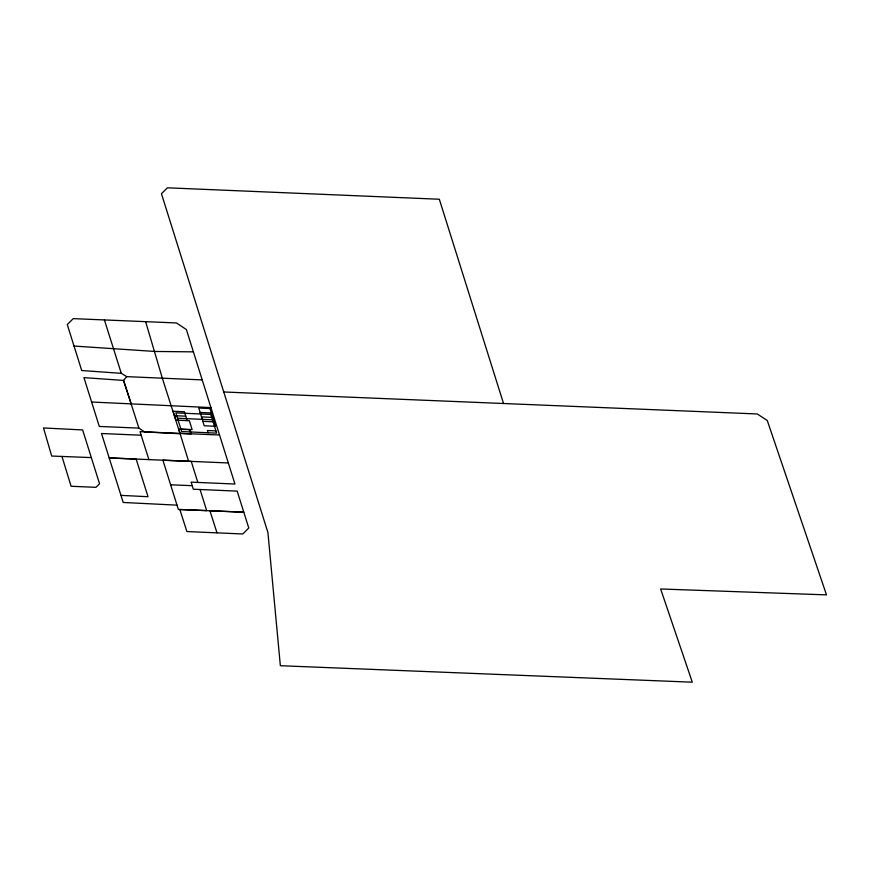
<?xml version="1.0" encoding="UTF-8"?>
<svg xmlns="http://www.w3.org/2000/svg" width="870" height="870" viewBox="0 0 870 870"><rect width="100%" height="100%" fill="white"/><g stroke="black" fill="none" stroke-linecap="round" stroke-linejoin="round"><path stroke-width="1.3" d="M202.221 379.907L126.77 376.645L123.562 380.418L138.917 428.116L144.54 431.89L219.534 435.011M193.401 351.861L154.98 351.458L74.015 346.053M223.753 391.978L757.291 413.968L767.275 420.514L826.5 594.873L660.635 588.979L692.292 682.189L280.358 665.713L267.916 532.505L161.45 193.738L167.41 187.811L439.328 199.241L503.458 403.288M91.317 457.598L51.7 456.043L43.5 427.953L82.639 429.943L99.55 483.785L95.961 487.33L71.101 486.265L61.966 456.456M170.629 484.818L192.226 485.678L193.314 489.223L237.173 491.126L248.776 528.025L242.795 533.973L186.898 531.548L179.818 509.494L243.796 512.191L209.92 510.755L217 532.864M192.226 485.678L191.106 482.132L234.954 484.035L186.397 329.578L176.469 322.955L73.232 318.627L67.273 324.553L81.715 370.522L121.289 373.339L126.77 376.645M228.331 462.96L109.174 457.924L136.155 459.077L148.02 496.716L120.963 495.367M91.622 402.027L210.921 407.595M138.917 428.116L99.3 426.441L83.933 377.623L123.562 380.429L131.305 404.082M141.157 435.217L101.518 433.521L123.192 502.469L177.012 505.144M200.133 412.467L211.377 412.978M174.511 415.675L185.767 416.186M201.503 416.904L212.748 417.415M177.502 418.231L212.498 419.818M202.862 421.341L214.118 421.852M180.927 429.312L189.421 429.693L190.117 431.955M215.912 430.9L207.419 430.509L208.115 432.771M188.616 461.274L180.101 433.749L140.026 431.661L148.9 459.599M180.101 433.749L162.407 378.45L145.627 321.661M104.4 319.932L121.289 373.339M197.838 482.448L191.237 461.394L162.897 460.186L178.361 509.439L206.679 510.625L200.067 489.527M187.137 420.623L184.396 411.76L173.141 411.249L175.881 420.112L189.366 420.721L192.107 429.595L178.622 428.975L179.992 433.412L191.248 433.923L189.877 429.486M210.007 408.552L198.762 408.041L204.232 425.767L215.488 426.278L210.007 408.552M210.834 414.457L175.849 412.869L181.623 431.563L216.619 433.151L210.834 414.457"/></g></svg>
